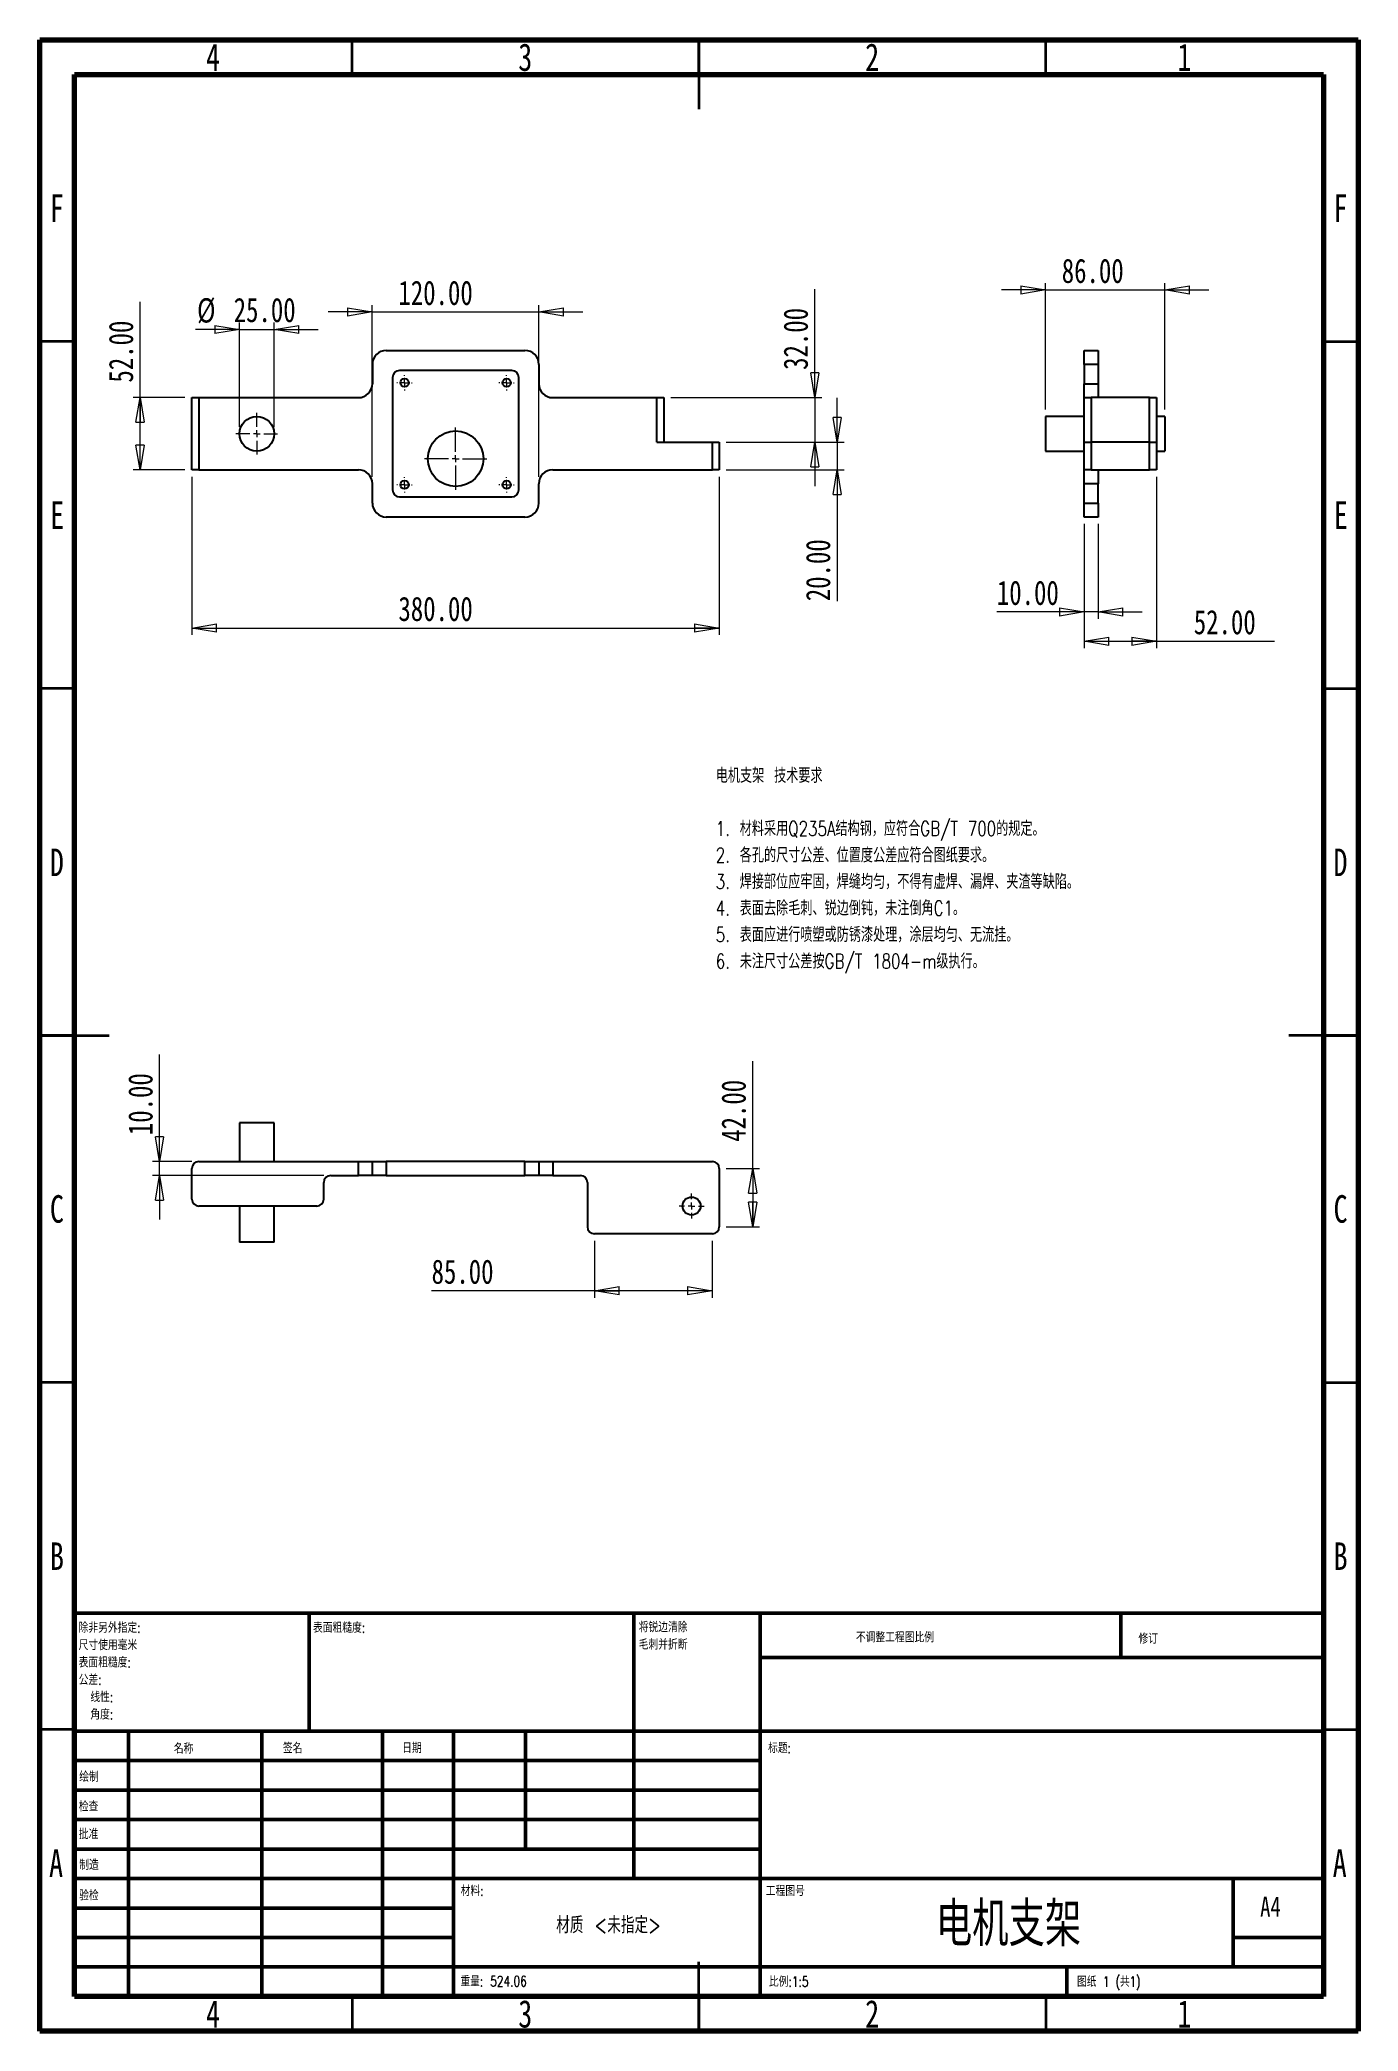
# Model space of a CAD drawing. Header units: millimetres. Extents: x 15 to 205, y 5 to 292.
import ezdxf

# ---------------------------------------------------------------- set-up
doc = ezdxf.new("R2010")
doc.units = ezdxf.units.MM
doc.styles.add('SLDTEXTSTYLE0', font='TXT', dxfattribs={"width": 0.75, "bigfont": 'bigfont'})
doc.styles.add('SLDTEXTSTYLE1', font='TXT', dxfattribs={"width": 0.75})
doc.styles.add('SLDTEXTSTYLE2', font='TXT', dxfattribs={"width": 0.694444, "bigfont": 'bigfont'})
doc.dimstyles.new('SLDDIMSTYLE0', dxfattribs={"dimtxt": 3.5, "dimasz": 3.556, "dimexe": 0, "dimexo": 0.0625, "dimgap": 0.875, "dimtad": 1, "dimlfac": 5, "dimrnd": 1e-09, "dimzin": 4, "dimdsep": 46, "dimtxsty": 'SLDTEXTSTYLE1', "dimblk1": 'CLOSED', "dimblk2": 'CLOSED', "dimsah": 1, "dimcen": 0.09, "dimadec": 0, "dimazin": 1, "dimtfac": 1, "dimtofl": 0, "dimtmove": 0, "dimatfit": 3, "dimldrblk": 'CLOSED', "dimfxl": 1, "dimfrac": 2, "dimtolj": 1, "dimtzin": 12, "dimarcsym": 0})
doc.dimstyles.new('SLDDIMSTYLE1', dxfattribs={"dimtxt": 3.5, "dimasz": 3.556, "dimexe": 0, "dimexo": 0.0625, "dimgap": 0.875, "dimtad": 1, "dimlfac": 5, "dimrnd": 1e-09, "dimzin": 4, "dimdsep": 46, "dimtxsty": 'SLDTEXTSTYLE1', "dimblk1": 'CLOSED', "dimblk2": 'CLOSED', "dimsah": 1, "dimcen": 0.09, "dimadec": 0, "dimazin": 1, "dimtfac": 1, "dimtmove": 0, "dimatfit": 0, "dimldrblk": 'CLOSED', "dimfxl": 1, "dimfrac": 2, "dimtolj": 1, "dimtzin": 12, "dimarcsym": 0})

# ---------------------------------------------------------------- blocks, each defined once
blk = doc.blocks.new('SW_NOTE_0')
at = {"color": 0, "linetype": 'Continuous', "lineweight": 0, "attachment_point": 1, "style": 'SLDTEXTSTYLE0'}
for s, insert, char_height in [('电机支架 技术要求', (1.59, 2.73), 2.117), ('1. 材料采用Q235A结构钢，应符合GB/T 700的规定。', (1.59, -4.92), 2.1167), ('2. 各孔的尺寸公差、位置度公差应符合图纸要求。', (1.59, -8.74), 2.1167), ('3. 焊接部位应牢固，焊缝均匀，不得有虚焊、漏焊、夹渣等缺陷。', (1.59, -12.56), 2.1167), ('4. 表面去除毛刺、锐边倒钝，未注倒角C1。', (1.59, -16.38), 2.1167), ('5. 表面应进行喷塑或防锈漆处理，涂层均匀、无流挂。', (1.59, -20.2), 2.1167), ('6. 未注尺寸公差按GB/T 1804-m级执行。', (1.59, -24.03), 2.1167)]:
    blk.add_mtext(s, dxfattribs=dict(at, insert=insert, char_height=char_height))
blk = doc.blocks.new('SW_NOTE_0_1')
at = {"color": 0, "linetype": 'Continuous', "lineweight": 0, "char_height": 1.5, "attachment_point": 1, "style": 'SLDTEXTSTYLE0'}
for s, insert in [('除非另外指定:', (0, 1.93)), ('尺寸使用毫米', (0, -0.57)), ('表面粗糙度:', (0, -3.07)), ('公差:', (0, -5.57)), ('线性:', (1.69, -8.07)), ('角度:', (1.69, -10.57))]:
    blk.add_mtext(s, dxfattribs=dict(at, insert=insert))
blk = doc.blocks.new('SW_NOTE_0_2')
at = {"color": 0, "linetype": 'Continuous', "lineweight": 0, "char_height": 1.5, "attachment_point": 1, "style": 'SLDTEXTSTYLE0'}
for s, insert in [('将锐边清除', (0, 1.93)), ('毛刺并折断', (0, -0.57))]:
    blk.add_mtext(s, dxfattribs=dict(at, insert=insert))
blk = doc.blocks.new('_Closed')
at = {"color": 0, "linetype": 'ByBlock', "lineweight": -2}
for p, q in [((-1, 0.166667), (0, 0)), ((-1, 0.166667), (-1, -0.166667)), ((0, 0), (-1, -0.166667)), ((0, 0), (-1, 0))]:
    blk.add_line(p, q, dxfattribs=at)
blk = doc.blocks.new('_D')
at = {"color": 7, "linetype": 'Continuous', "lineweight": 0, "transparency": 16777216}
for p, q in [((36.92, 229.03), (36.92, 206.23)), ((112.92, 229.03), (112.92, 206.23)), ((36.92, 207.23), (112.92, 207.23))]:
    blk.add_line(p, q, dxfattribs=at)
at = {"color": 7, "linetype": 'Continuous', "lineweight": 18, "transparency": 16777216, "xscale": 3.556, "yscale": 3.556, "rotation": 180.0000000000004}
blk.add_blockref('_Closed', (36.92, 207.23, 3), dxfattribs=at)
at = {"color": 7, "linetype": 'Continuous', "lineweight": 18, "transparency": 16777216, "xscale": 3.556, "yscale": 3.556}
blk.add_blockref('_Closed', (112.92, 207.23, 3), dxfattribs=at)
at = {"color": 7, "linetype": 'Continuous', "lineweight": 18, "transparency": 16777216, "insert": (66.68, 211.74), "char_height": 3.5, "attachment_point": 1, "style": 'SLDTEXTSTYLE1'}
blk.add_mtext('380.00', dxfattribs=at)
blk = doc.blocks.new('_D_1')
at = {"color": 7, "linetype": 'Continuous', "lineweight": 0, "transparency": 16777216}
for p, q in [((62.92, 252.78), (56.57, 252.78)), ((62.92, 229.03), (62.92, 253.78)), ((62.92, 252.78), (86.92, 252.78)), ((86.92, 229.03), (86.92, 253.78)), ((86.92, 252.78), (93.27, 252.78))]:
    blk.add_line(p, q, dxfattribs=at)
at = {"color": 7, "linetype": 'Continuous', "lineweight": 18, "transparency": 16777216, "xscale": 3.556, "yscale": 3.556}
blk.add_blockref('_Closed', (62.92, 252.78, 3), dxfattribs=at)
at = {"color": 7, "linetype": 'Continuous', "lineweight": 18, "transparency": 16777216, "xscale": 3.556, "yscale": 3.556, "rotation": 180.0000000000004}
blk.add_blockref('_Closed', (86.92, 252.78, 3), dxfattribs=at)
at = {"color": 7, "linetype": 'Continuous', "lineweight": 18, "transparency": 16777216, "insert": (66.68, 257.29), "char_height": 3.5, "attachment_point": 1, "style": 'SLDTEXTSTYLE1'}
blk.add_mtext('120.00', dxfattribs=at)
blk = doc.blocks.new('_D_2')
at = {"color": 7, "linetype": 'Continuous', "lineweight": 0, "transparency": 16777216}
for p, q in [((129.92, 234.03), (129.92, 240.38)), ((113.92, 234.03), (130.92, 234.03)), ((129.92, 234.03), (129.92, 230.03)), ((113.92, 230.03), (130.92, 230.03)), ((129.92, 230.03), (129.92, 211.09))]:
    blk.add_line(p, q, dxfattribs=at)
at = {"color": 7, "linetype": 'Continuous', "lineweight": 18, "transparency": 16777216, "xscale": 3.556, "yscale": 3.556}
for p, rotation in [((129.92, 234.03, 3), 270.0000000000004), ((129.92, 230.03, 3), 90.0000000000004)]:
    blk.add_blockref('_Closed', p, dxfattribs=dict(at, rotation=rotation))
at = {"color": 7, "linetype": 'Continuous', "lineweight": 18, "transparency": 16777216, "insert": (125.4, 211.09), "char_height": 3.5, "attachment_point": 1, "rotation": 90, "style": 'SLDTEXTSTYLE1'}
blk.add_mtext('20.00', dxfattribs=at)
blk = doc.blocks.new('_D_3')
at = {"color": 7, "linetype": 'Continuous', "lineweight": 0, "transparency": 16777216}
for p, q in [((126.69, 240.43), (126.69, 256.07)), ((105.92, 240.43), (127.69, 240.43)), ((126.69, 240.43), (126.69, 234.03)), ((113.92, 234.03), (127.69, 234.03)), ((126.69, 234.03), (126.69, 227.68))]:
    blk.add_line(p, q, dxfattribs=at)
at = {"color": 7, "linetype": 'Continuous', "lineweight": 18, "transparency": 16777216, "xscale": 3.556, "yscale": 3.556}
for p, rotation in [((126.69, 240.43, 3), 270.0000000000005), ((126.69, 234.03, 3), 90.00000000000045)]:
    blk.add_blockref('_Closed', p, dxfattribs=dict(at, rotation=rotation))
at = {"color": 7, "linetype": 'Continuous', "lineweight": 18, "transparency": 16777216, "insert": (122.18, 244.43), "char_height": 3.5, "attachment_point": 1, "rotation": 90, "style": 'SLDTEXTSTYLE1'}
blk.add_mtext('32.00', dxfattribs=at)
blk = doc.blocks.new('_D_4')
at = {"color": 7, "linetype": 'Continuous', "lineweight": 0, "transparency": 16777216}
for p, q in [((29.45, 240.43), (29.45, 254.24)), ((35.92, 240.43), (28.45, 240.43)), ((29.45, 230.03), (29.45, 240.43)), ((35.92, 230.03), (28.45, 230.03))]:
    blk.add_line(p, q, dxfattribs=at)
at = {"color": 7, "linetype": 'Continuous', "lineweight": 18, "transparency": 16777216, "xscale": 3.556, "yscale": 3.556}
for p, rotation in [((29.45, 240.43, 3), 90.0000000000004), ((29.45, 230.03, 3), 270.0000000000004)]:
    blk.add_blockref('_Closed', p, dxfattribs=dict(at, rotation=rotation))
at = {"color": 7, "linetype": 'Continuous', "lineweight": 18, "transparency": 16777216, "insert": (24.94, 242.6), "char_height": 3.5, "attachment_point": 1, "rotation": 90, "style": 'SLDTEXTSTYLE1'}
blk.add_mtext('52.00', dxfattribs=at)
blk = doc.blocks.new('_D_5')
at = {"color": 7, "linetype": 'Continuous', "lineweight": 0, "transparency": 16777216}
for p, q in [((43.77, 250.25), (37.42, 250.25)), ((43.77, 236.23), (43.77, 251.25)), ((43.77, 250.25), (48.77, 250.25)), ((48.77, 236.23), (48.77, 251.25)), ((48.77, 250.25), (55.12, 250.25))]:
    blk.add_line(p, q, dxfattribs=at)
at = {"color": 7, "linetype": 'Continuous', "lineweight": 18, "transparency": 16777216, "xscale": 3.556, "yscale": 3.556}
blk.add_blockref('_Closed', (43.77, 250.25, 3), dxfattribs=at)
at = {"color": 7, "linetype": 'Continuous', "lineweight": 18, "transparency": 16777216, "xscale": 3.556, "yscale": 3.556, "rotation": 180.0000000000004}
blk.add_blockref('_Closed', (48.77, 250.25, 3), dxfattribs=at)
at = {"color": 7, "linetype": 'Continuous', "lineweight": 18, "transparency": 16777216, "char_height": 3.5, "attachment_point": 1, "style": 'SLDTEXTSTYLE1'}
for s, insert in [('%%c', (37.66, 254.76)), ('25.00', (42.94, 254.82))]:
    blk.add_mtext(s, dxfattribs=dict(at, insert=insert))
blk = doc.blocks.new('SW_CENTERMARKSYMBOL_0')
at = {"color": 0, "linetype": 'Continuous', "lineweight": 18}
for p, q in [((0, 1), (0, 3)), ((-1, 0), (-3, 0)), ((0, 0), (-0.5, 0)), ((0, 0), (0, 0.5)), ((0, 0), (0, -0.5)), ((0, 0), (0.5, 0)), ((1, 0), (3, 0)), ((0, -1), (0, -3))]:
    blk.add_line(p, q, dxfattribs=at)
blk = doc.blocks.new('SW_CENTERMARKSYMBOL_1')
at = {"color": 0, "linetype": 'Continuous', "lineweight": 18}
for p, q in [((0, 1), (0, 4.5)), ((-1, 0), (-4.5, 0)), ((0, 0), (-0.5, 0)), ((0, 0), (0, 0.5)), ((0, 0), (0, -0.5)), ((0, 0), (0.5, 0)), ((1, 0), (4.5, 0)), ((0, -1), (0, -4.5))]:
    blk.add_line(p, q, dxfattribs=at)
blk = doc.blocks.new('SW_CENTERMARKSYMBOL_2')
at = {"color": 0, "linetype": 'Continuous', "lineweight": 18}
for p, q in [((-1, 0), (-1.1, 0)), ((0, 0), (-0.5, 0)), ((0, 1), (0, 1.1)), ((0, 0), (0, 0.5)), ((0, 0), (0, -0.5)), ((0, 0), (0.5, 0)), ((1, 0), (1.1, 0)), ((0, -1), (0, -1.1))]:
    blk.add_line(p, q, dxfattribs=at)
blk = doc.blocks.new('SW_CENTERMARKSYMBOL_3')
at = {"color": 0, "linetype": 'Continuous', "lineweight": 18}
for p, q in [((-1, 0), (-1.1, 0)), ((0, 0), (-0.5, 0)), ((0, 1), (0, 1.1)), ((0, 0), (0, 0.5)), ((0, 0), (0, -0.5)), ((0, 0), (0.5, 0)), ((1, 0), (1.1, 0)), ((0, -1), (0, -1.1))]:
    blk.add_line(p, q, dxfattribs=at)
blk = doc.blocks.new('SW_CENTERMARKSYMBOL_4')
at = {"color": 0, "linetype": 'Continuous', "lineweight": 18}
for p, q in [((-1, 0), (-1.1, 0)), ((0, 0), (-0.5, 0)), ((0, 1), (0, 1.1)), ((0, 0), (0, 0.5)), ((0, 0), (0, -0.5)), ((0, 0), (0.5, 0)), ((1, 0), (1.1, 0)), ((0, -1), (0, -1.1))]:
    blk.add_line(p, q, dxfattribs=at)
blk = doc.blocks.new('SW_CENTERMARKSYMBOL_5')
at = {"color": 0, "linetype": 'Continuous', "lineweight": 18}
for p, q in [((-1, 0), (-1.1, 0)), ((0, 0), (-0.5, 0)), ((0, 1), (0, 1.1)), ((0, 0), (0, 0.5)), ((0, 0), (0, -0.5)), ((0, 0), (0.5, 0)), ((1, 0), (1.1, 0)), ((0, -1), (0, -1.1))]:
    blk.add_line(p, q, dxfattribs=at)
blk = doc.blocks.new('_D_6')
at = {"color": 7, "linetype": 'Continuous', "lineweight": 0, "transparency": 16777216}
for p, q in [((32.25, 130.32), (32.25, 145.77)), ((36.92, 130.32), (31.25, 130.32)), ((32.25, 128.32), (32.25, 130.32)), ((55.92, 128.32), (31.25, 128.32)), ((32.25, 128.32), (32.25, 121.97))]:
    blk.add_line(p, q, dxfattribs=at)
at = {"color": 7, "linetype": 'Continuous', "lineweight": 18, "transparency": 16777216, "xscale": 3.556, "yscale": 3.556}
for p, rotation in [((32.25, 130.32), 270.0000000000004), ((32.25, 128.32), 90.0000000000004)]:
    blk.add_blockref('_Closed', p, dxfattribs=dict(at, rotation=rotation))
at = {"color": 7, "linetype": 'Continuous', "lineweight": 18, "transparency": 16777216, "insert": (27.74, 134.14), "char_height": 3.5, "attachment_point": 1, "rotation": 90, "style": 'SLDTEXTSTYLE1'}
blk.add_mtext('10.00', dxfattribs=at)
blk = doc.blocks.new('_D_7')
at = {"color": 7, "linetype": 'Continuous', "lineweight": 0, "transparency": 16777216}
for p, q in [((94.92, 118.92), (94.92, 110.71)), ((111.92, 118.92), (111.92, 110.71)), ((94.92, 111.71), (71.46, 111.71)), ((111.92, 111.71), (94.92, 111.71))]:
    blk.add_line(p, q, dxfattribs=at)
at = {"color": 7, "linetype": 'Continuous', "lineweight": 18, "transparency": 16777216, "xscale": 3.556, "yscale": 3.556, "rotation": 180.0000000000004}
blk.add_blockref('_Closed', (94.92, 111.71), dxfattribs=at)
at = {"color": 7, "linetype": 'Continuous', "lineweight": 18, "transparency": 16777216, "xscale": 3.556, "yscale": 3.556}
blk.add_blockref('_Closed', (111.92, 111.71), dxfattribs=at)
at = {"color": 7, "linetype": 'Continuous', "lineweight": 18, "transparency": 16777216, "insert": (71.46, 116.22), "char_height": 3.5, "attachment_point": 1, "style": 'SLDTEXTSTYLE1'}
blk.add_mtext('85.00', dxfattribs=at)
blk = doc.blocks.new('_D_8')
at = {"color": 7, "linetype": 'Continuous', "lineweight": 0, "transparency": 16777216}
for p, q in [((117.74, 129.32), (117.74, 144.82)), ((113.92, 129.32), (118.74, 129.32)), ((117.74, 129.32), (117.74, 120.92)), ((113.92, 120.92), (118.74, 120.92))]:
    blk.add_line(p, q, dxfattribs=at)
at = {"color": 7, "linetype": 'Continuous', "lineweight": 18, "transparency": 16777216, "xscale": 3.556, "yscale": 3.556}
for p, rotation in [((117.74, 129.32), 90.0000000000004), ((117.74, 120.92), 270.0000000000004)]:
    blk.add_blockref('_Closed', p, dxfattribs=dict(at, rotation=rotation))
at = {"color": 7, "linetype": 'Continuous', "lineweight": 18, "transparency": 16777216, "insert": (113.23, 133.18), "char_height": 3.5, "attachment_point": 1, "rotation": 90, "style": 'SLDTEXTSTYLE1'}
blk.add_mtext('42.00', dxfattribs=at)
blk = doc.blocks.new('SW_CENTERMARKSYMBOL_6')
at = {"color": 0, "linetype": 'Continuous', "lineweight": 18}
for p, q in [((-1, 0), (-1.8, 0)), ((0, 0), (-0.5, 0)), ((0, 1), (0, 1.8)), ((0, 0), (0, 0.5)), ((0, 0), (0, -0.5)), ((0, 0), (0.5, 0)), ((1, 0), (1.8, 0)), ((0, -1), (0, -1.8))]:
    blk.add_line(p, q, dxfattribs=at)
blk = doc.blocks.new('_D_9')
at = {"color": 7, "linetype": 'Continuous', "lineweight": 0, "transparency": 16777216}
for p, q in [((159.93, 255.95), (153.58, 255.95)), ((159.93, 238.73), (159.93, 256.95)), ((159.93, 255.95), (177.13, 255.95)), ((177.13, 238.73), (177.13, 256.95)), ((177.13, 255.95), (183.48, 255.95))]:
    blk.add_line(p, q, dxfattribs=at)
at = {"color": 7, "linetype": 'Continuous', "lineweight": 18, "transparency": 16777216, "xscale": 3.556, "yscale": 3.556}
blk.add_blockref('_Closed', (159.93, 255.95), dxfattribs=at)
at = {"color": 7, "linetype": 'Continuous', "lineweight": 18, "transparency": 16777216, "xscale": 3.556, "yscale": 3.556, "rotation": 180.0000000000004}
blk.add_blockref('_Closed', (177.13, 255.95), dxfattribs=at)
at = {"color": 7, "linetype": 'Continuous', "lineweight": 18, "transparency": 16777216, "insert": (162.28, 260.46), "char_height": 3.5, "attachment_point": 1, "style": 'SLDTEXTSTYLE1'}
blk.add_mtext('86.00', dxfattribs=at)
blk = doc.blocks.new('_D_10')
at = {"color": 7, "linetype": 'Continuous', "lineweight": 0, "transparency": 16777216}
for p, q in [((165.53, 222.23), (165.53, 208.55)), ((167.53, 222.23), (167.53, 208.55)), ((165.53, 209.55), (152.93, 209.55)), ((167.53, 209.55), (165.53, 209.55)), ((167.53, 209.55), (173.88, 209.55))]:
    blk.add_line(p, q, dxfattribs=at)
at = {"color": 7, "linetype": 'Continuous', "lineweight": 18, "transparency": 16777216, "xscale": 3.556, "yscale": 3.556}
blk.add_blockref('_Closed', (165.53, 209.55), dxfattribs=at)
at = {"color": 7, "linetype": 'Continuous', "lineweight": 18, "transparency": 16777216, "xscale": 3.556, "yscale": 3.556, "rotation": 180.0000000000004}
blk.add_blockref('_Closed', (167.53, 209.55), dxfattribs=at)
at = {"color": 7, "linetype": 'Continuous', "lineweight": 18, "transparency": 16777216, "insert": (152.93, 214.06), "char_height": 3.5, "attachment_point": 1, "style": 'SLDTEXTSTYLE1'}
blk.add_mtext('10.00', dxfattribs=at)
blk = doc.blocks.new('_D_11')
at = {"color": 7, "linetype": 'Continuous', "lineweight": 0, "transparency": 16777216}
for p, q in [((175.93, 229.03), (175.93, 204.32)), ((165.53, 222.23), (165.53, 204.32)), ((165.53, 205.32), (175.93, 205.32)), ((175.93, 205.32), (192.95, 205.32))]:
    blk.add_line(p, q, dxfattribs=at)
at = {"color": 7, "linetype": 'Continuous', "lineweight": 18, "transparency": 16777216, "xscale": 3.556, "yscale": 3.556, "rotation": 180.0000000000004}
blk.add_blockref('_Closed', (165.53, 205.32), dxfattribs=at)
at = {"color": 7, "linetype": 'Continuous', "lineweight": 18, "transparency": 16777216, "xscale": 3.556, "yscale": 3.556}
blk.add_blockref('_Closed', (175.93, 205.32), dxfattribs=at)
at = {"color": 7, "linetype": 'Continuous', "lineweight": 18, "transparency": 16777216, "insert": (181.31, 209.83), "char_height": 3.5, "attachment_point": 1, "style": 'SLDTEXTSTYLE1'}
blk.add_mtext('52.00', dxfattribs=at)

msp = doc.modelspace()

# ---------------------------------------------------------------- linework, layer by layer
at = {"color": 7, "linetype": 'Continuous', "lineweight": 70}
for p, q in [((15, 5), (15, 292)), ((15, 292), (205, 292)), ((205, 292), (205, 5)), ((20, 10), (20, 287)), ((20, 287), (200, 287)), ((200, 287), (200, 10)), ((200, 10), (20, 10)), ((205, 5), (15, 5))]:
    msp.add_line(p, q, dxfattribs=at)
at = {"color": 7, "linetype": 'Continuous', "lineweight": 35}
for p, q in [((60, 287), (60, 292)), ((110, 292), (110, 282)), ((110, 287), (110, 292)), ((160, 287), (160, 292)), ((20, 248.5), (15, 248.5)), ((200, 248.5), (205, 248.5)), ((20, 198.5), (15, 198.5)), ((200, 198.5), (205, 198.5)), ((15, 148.5), (25, 148.5)), ((20, 148.5), (15, 148.5)), ((205, 148.5), (195, 148.5)), ((200, 148.5), (205, 148.5)), ((20, 98.5), (15, 98.5)), ((200, 98.5), (205, 98.5)), ((20, 48.5), (15, 48.5)), ((200, 48.5), (205, 48.5)), ((110, 5), (110, 15)), ((60, 10), (60, 5)), ((110, 10), (110, 5)), ((160, 10), (160, 5))]:
    msp.add_line(p, q, dxfattribs=at)
at = {"color": 7, "linetype": 'Continuous', "lineweight": 25}
for p, q in [((64.9218, 247.2277), (84.9218, 247.2277)), ((165.5284, 247.2277), (167.5284, 247.2277)), ((165.5284, 245.2277), (165.5284, 247.2277)), ((167.5284, 247.2277), (167.5284, 245.2277)), ((62.9218, 245.2277), (62.9218, 242.4277)), ((83.0218, 244.3277), (66.8218, 244.3277)), ((86.9218, 245.2277), (86.9218, 242.4277)), ((167.5284, 245.2277), (165.5284, 245.2277)), ((165.5284, 245.2277), (165.5284, 242.4277)), ((167.5284, 245.2277), (167.5284, 242.4277)), ((65.8218, 243.3277), (65.8218, 227.1277)), ((84.0218, 227.1277), (84.0218, 243.3277)), ((165.5284, 242.4277), (167.5284, 242.4277)), ((165.5284, 240.4277), (165.5284, 242.4277)), ((167.5284, 242.4277), (167.5284, 240.4277)), ((36.9218, 230.0277), (36.9218, 240.4277)), ((36.9218, 240.4277), (37.9218, 240.4277)), ((37.9218, 240.4277), (37.9218, 230.0277)), ((37.9218, 240.4277), (60.9218, 240.4277)), ((88.9218, 240.4277), (103.9218, 240.4277)), ((103.9218, 234.0277), (103.9218, 240.4277)), ((103.9218, 240.4277), (104.9218, 240.4277)), ((104.9218, 240.4277), (104.9218, 234.0277)), ((165.5284, 240.4277), (166.5284, 240.4277)), ((165.5284, 234.0277), (165.5284, 240.4277)), ((166.5284, 240.4277), (166.5284, 234.0277)), ((174.9284, 240.4277), (166.5284, 240.4277)), ((174.9284, 234.0277), (174.9284, 240.4277)), ((174.9284, 240.4277), (175.9284, 240.4277)), ((175.9284, 240.4277), (175.9284, 234.0277)), ((165.5284, 237.7277), (159.9284, 237.7277)), ((159.9284, 237.7277), (159.9284, 232.7277)), ((177.1284, 237.7277), (175.9284, 237.7277)), ((177.1284, 237.7277), (177.1284, 232.7277)), ((103.9218, 234.0277), (111.9218, 234.0277)), ((111.9218, 230.0277), (111.9218, 234.0277)), ((111.9218, 234.0277), (112.9218, 234.0277)), ((112.9218, 234.0277), (112.9218, 230.0277)), ((159.9284, 232.7277), (165.5284, 232.7277)), ((165.5284, 230.0277), (165.5284, 234.0277)), ((165.5284, 234.0277), (166.5284, 234.0277)), ((166.5284, 234.0277), (166.5284, 230.0277)), ((174.9284, 234.0277), (166.5284, 234.0277)), ((174.9284, 230.0277), (174.9284, 234.0277)), ((174.9284, 234.0277), (175.9284, 234.0277)), ((175.9284, 234.0277), (175.9284, 230.0277)), ((175.9284, 232.7277), (177.1284, 232.7277)), ((37.9218, 230.0277), (36.9218, 230.0277)), ((37.9218, 230.0277), (60.9218, 230.0277)), ((88.9218, 230.0277), (111.9218, 230.0277)), ((112.9218, 230.0277), (111.9218, 230.0277)), ((166.5284, 230.0277), (165.5284, 230.0277)), ((165.5284, 228.0277), (165.5284, 230.0277)), ((166.5284, 230.0277), (174.9284, 230.0277)), ((167.5284, 230.0277), (167.5284, 228.0277)), ((175.9284, 230.0277), (174.9284, 230.0277)), ((62.9218, 225.2277), (62.9218, 228.0277)), ((86.9218, 225.2277), (86.9218, 228.0277)), ((167.5284, 228.0277), (165.5284, 228.0277)), ((165.5284, 225.2277), (165.5284, 228.0277)), ((167.5284, 225.2277), (167.5284, 228.0277)), ((66.8218, 226.1277), (83.0218, 226.1277)), ((165.5284, 225.2277), (167.5284, 225.2277)), ((165.5284, 223.2277), (165.5284, 225.2277)), ((167.5284, 225.2277), (167.5284, 223.2277)), ((84.9218, 223.2277), (64.9218, 223.2277)), ((167.5284, 223.2277), (165.5284, 223.2277)), ((43.7722, 135.9239), (43.7722, 130.3239)), ((48.7722, 135.9239), (43.7722, 135.9239)), ((48.7722, 130.3239), (48.7722, 135.9239)), ((36.9218, 124.9239), (36.9218, 129.3239)), ((37.9218, 130.3239), (60.9218, 130.3239)), ((60.9218, 128.3239), (60.9218, 130.3239)), ((60.9218, 130.3239), (62.9218, 130.3239)), ((62.9218, 128.3239), (62.9218, 130.3239)), ((62.9218, 130.3239), (64.9218, 130.3239)), ((64.9218, 130.3239), (64.9218, 128.3239)), ((84.9218, 130.3239), (64.9218, 130.3239)), ((84.9218, 128.3239), (84.9218, 130.3239)), ((84.9218, 130.3239), (86.9218, 130.3239)), ((86.9218, 130.3239), (86.9218, 128.3239)), ((86.9218, 130.3239), (88.9218, 130.3239)), ((88.9218, 130.3239), (88.9218, 128.3239)), ((88.9218, 130.3239), (111.9218, 130.3239)), ((112.9218, 129.3239), (112.9218, 120.9239)), ((55.9218, 124.9239), (55.9218, 127.3239)), ((56.9218, 128.3239), (60.9218, 128.3239)), ((62.9218, 128.3239), (60.9218, 128.3239)), ((64.9218, 128.3239), (62.9218, 128.3239)), ((64.9218, 128.3239), (84.9218, 128.3239)), ((86.9218, 128.3239), (84.9218, 128.3239)), ((88.9218, 128.3239), (86.9218, 128.3239)), ((88.9218, 128.3239), (92.9218, 128.3239)), ((93.9218, 127.3239), (93.9218, 120.9239)), ((54.9218, 123.9239), (37.9218, 123.9239)), ((43.7722, 123.9239), (43.7722, 118.7239)), ((48.7722, 118.7239), (48.7722, 123.9239)), ((48.7722, 118.7239), (43.7722, 118.7239)), ((111.9218, 119.9239), (94.9218, 119.9239))]:
    msp.add_line(p, q, dxfattribs=at)
at = {"color": 7, "linetype": 'Continuous', "lineweight": 50}
for p, q in [((20, 65.25), (200, 65.25)), ((20, 65.25), (20, 10)), ((53.8, 48.25), (53.8, 65.25)), ((100.6, 65.25), (100.6, 27)), ((118.8, 65.25), (118.8, 10)), ((170.8, 58.875), (170.8, 65.25)), ((200, 58.875), (118.8, 58.875)), ((200, 48.25), (20, 48.25)), ((27.8, 48.25), (27.8, 10)), ((46.991, 48.25), (46.991, 10)), ((64.3989, 48.25), (64.3989, 10)), ((74.6, 10), (74.6, 48.25)), ((85, 31.25), (85, 48.25)), ((118.8, 44), (20, 44)), ((118.8, 39.75), (20, 39.75)), ((118.8, 35.5), (20, 35.5)), ((118.8, 31.25), (20, 31.25)), ((74.6, 27), (20, 27)), ((74.6, 27), (200, 27)), ((187, 14.25), (187, 27)), ((74.6, 22.7499), (20, 22.7499)), ((74.6, 18.5), (20, 18.5)), ((200, 18.5), (187, 18.5)), ((20, 14.25), (200, 14.25)), ((163, 10), (163, 14.25))]:
    msp.add_line(p, q, dxfattribs=at)
at = {"color": 7, "linetype": 'Continuous', "lineweight": 25}
for centre, radius in [((67.5678, 242.5817), 0.6), ((82.2758, 242.5817), 0.6), ((46.2722, 235.2277), 2.5), ((74.9218, 231.6277), 4), ((67.5678, 227.8737), 0.6), ((82.2758, 227.8737), 0.6), ((108.9218, 123.9239), 1.3)]:
    msp.add_circle(centre, radius, dxfattribs=at)
for centre, radius, start, end in [((64.9218, 245.2277), 2, 90, 180), ((84.9218, 245.2277), 2, 0, 90), ((66.8218, 243.3277), 1, 90, 180), ((83.0218, 243.3277), 1, 0, 90), ((60.9218, 242.4277), 2, 270, 0), ((88.9218, 242.4277), 2, 180, 270), ((60.9218, 228.0277), 2, 0, 90), ((88.9218, 228.0277), 2, 90, 180), ((66.8218, 227.1277), 1, 180, 270), ((83.0218, 227.1277), 1, 270, 0), ((64.9218, 225.2277), 2, 180, 270), ((84.9218, 225.2277), 2, 270, 0), ((37.9218, 129.3239), 1, 90, 180), ((111.9218, 129.3239), 1, 0, 90), ((56.9218, 127.3239), 1, 90, 180), ((92.9218, 127.3239), 1, 0, 90), ((37.9218, 124.9239), 1, 180, 270), ((54.9218, 124.9239), 1, 270, 0), ((94.9218, 120.9239), 1, 180, 270), ((111.9218, 120.9239), 1, 270, 0)]:
    msp.add_arc(centre, radius, start, end, dxfattribs=at)

# ---------------------------------------------------------------- block references
at = {"color": 7, "linetype": 'Continuous', "lineweight": 0}
for name, p in [('SW_CENTERMARKSYMBOL_5', (67.5678, 242.5817)), ('SW_CENTERMARKSYMBOL_2', (82.2758, 242.5817)), ('SW_CENTERMARKSYMBOL_0', (46.2722, 235.2277)), ('SW_CENTERMARKSYMBOL_1', (74.9218, 231.6277)), ('SW_CENTERMARKSYMBOL_4', (67.5678, 227.8737)), ('SW_CENTERMARKSYMBOL_3', (82.2758, 227.8737)), ('SW_NOTE_0', (110.8272, 184.2981)), ('SW_CENTERMARKSYMBOL_6', (108.9218, 123.9239)), ('SW_NOTE_0_1', (20.5937, 61.9874)), ('SW_NOTE_0_2', (101.3092, 62.0695))]:
    msp.add_blockref(name, p, dxfattribs=at)

# ---------------------------------------------------------------- texts
for s, insert, char_height, attachment_point, style in [('4', (39.96, 291.4855), 3.9687, 2, 'SLDTEXTSTYLE1'), ('3', (84.96, 291.4855), 3.9687, 2, 'SLDTEXTSTYLE1'), ('2', (134.96, 291.4855), 3.9687, 2, 'SLDTEXTSTYLE1'), ('1', (179.96, 291.4855), 3.9687, 2, 'SLDTEXTSTYLE1'), ('F', (17.4577, 269.7355), 3.9687, 2, 'SLDTEXTSTYLE1'), ('F', (202.4577, 269.7355), 3.9687, 2, 'SLDTEXTSTYLE1'), ('E', (17.5078, 225.4855), 3.9687, 2, 'SLDTEXTSTYLE1'), ('E', (202.5078, 225.4855), 3.9687, 2, 'SLDTEXTSTYLE1'), ('D', (17.4527, 175.441), 3.9687, 2, 'SLDTEXTSTYLE1'), ('D', (202.4527, 175.441), 3.9687, 2, 'SLDTEXTSTYLE1'), ('C', (17.4587, 125.4855), 3.9687, 2, 'SLDTEXTSTYLE1'), ('C', (202.4587, 125.4855), 3.9687, 2, 'SLDTEXTSTYLE1'), ('B', (17.4706, 75.441), 3.9687, 2, 'SLDTEXTSTYLE1'), ('B', (202.4706, 75.441), 3.9687, 2, 'SLDTEXTSTYLE1'), ('表面粗糙度:', (54.3713, 63.9193), 1.5, 1, 'SLDTEXTSTYLE0'), ('不调整工程图比例', (132.6146, 62.533), 1.5, 1, 'SLDTEXTSTYLE0'), ('修订', (173.3276, 62.3349), 1.5, 1, 'SLDTEXTSTYLE0'), ('名称', (34.3222, 46.5015), 1.5, 1, 'SLDTEXTSTYLE0'), ('签名', (50.0336, 46.5618), 1.5, 1, 'SLDTEXTSTYLE0'), ('日期', (67.2147, 46.5762), 1.5, 1, 'SLDTEXTSTYLE0'), ('标题:', (119.9562, 46.5762), 1.5, 1, 'SLDTEXTSTYLE0'), ('绘制', (20.6847, 42.4297), 1.5, 1, 'SLDTEXTSTYLE0'), ('检查', (20.6236, 38.1544), 1.5, 1, 'SLDTEXTSTYLE0'), ('批准', (20.6216, 34.1768), 1.5, 1, 'SLDTEXTSTYLE0'), ('A', (17.3397, 31.191), 3.9687, 2, 'SLDTEXTSTYLE1'), ('制造', (20.6822, 29.7337), 1.5, 1, 'SLDTEXTSTYLE0'), ('A', (202.3397, 31.191), 3.9687, 2, 'SLDTEXTSTYLE1'), ('材料:', (75.6459, 25.9861), 1.5, 1, 'SLDTEXTSTYLE0'), ('工程图号', (119.6287, 25.9861), 1.5, 1, 'SLDTEXTSTYLE0'), ('验检', (20.6769, 25.3496), 1.5, 1, 'SLDTEXTSTYLE0'), ('电机支架', (154.6118, 23.6069), 6.35, 2, 'SLDTEXTSTYLE0'), ('A4', (190.8712, 24.4064), 2.91042, 1, 'SLDTEXTSTYLE1'), ('材质 <未指定>', (96.9665, 21.4856), 2.38125, 2, 'SLDTEXTSTYLE0'), ('重量: 524.06', (75.6178, 12.9493), 1.4986, 1, 'SLDTEXTSTYLE0'), ('比例:1:5', (120.074, 12.9001), 1.5, 1, 'SLDTEXTSTYLE0'), ('图纸 1 (共1)', (164.4783, 12.9001), 1.5, 1, 'SLDTEXTSTYLE2'), ('4', (39.96, 9.4855), 3.9687, 2, 'SLDTEXTSTYLE1'), ('3', (84.96, 9.4855), 3.9687, 2, 'SLDTEXTSTYLE1'), ('2', (134.96, 9.4855), 3.9687, 2, 'SLDTEXTSTYLE1'), ('1', (179.96, 9.4855), 3.9687, 2, 'SLDTEXTSTYLE1')]:
    msp.add_mtext(s, dxfattribs=dict(at, insert=insert, char_height=char_height, attachment_point=attachment_point, style=style))

# ---------------------------------------------------------------- dimensions: what is measured, and where the dimension line sits
at = {"color": 7, "linetype": 'Continuous', "lineweight": 18}
for base, p1, p2, dimstyle, picture, middle in [((177.1284, 255.9469), (159.9284, 237.7277), (177.1284, 237.7277), 'SLDDIMSTYLE1', '_D_9', (168.0944, 255.9469)), ((86.9218, 252.7822), (62.9218, 228.0277), (86.9218, 228.0277), 'SLDDIMSTYLE1', '_D_1', (73.7898, 252.7822)), ((112.9218, 207.2277), (36.9218, 230.0277), (112.9218, 230.0277), 'SLDDIMSTYLE0', '_D', (73.7898, 207.2277)), ((175.9284, 205.3201), (165.5284, 223.2277), (175.9284, 230.0277), 'SLDDIMSTYLE0', '_D_11', (187.1284, 205.3201)), ((165.5284, 209.5504), (167.5284, 223.2277), (165.5284, 223.2277), 'SLDDIMSTYLE1', '_D_10', (158.7469, 209.5504)), ((94.9218, 111.7084), (111.9218, 119.9239), (94.9218, 119.9239), 'SLDDIMSTYLE0', '_D_7', (77.2801, 111.7084))]:
    dim = msp.add_linear_dim(base=base, p1=p1, p2=p2, dimstyle=dimstyle, dxfattribs=at)
    dim.commit()
    dim.dimension.update_dxf_attribs({"geometry": picture, "text_midpoint": middle, "dimtype": 160})
for base, p1, p2, dimstyle, picture, middle in [((126.6869, 234.0277), (104.9218, 240.4277), (112.9218, 234.0277), 'SLDDIMSTYLE1', '_D_3', (126.6869, 250.2509)), ((29.4471, 240.4277), (36.9218, 230.0277), (36.9218, 240.4277), 'SLDDIMSTYLE0', '_D_4', (29.4471, 248.4178)), ((129.9165, 230.0277), (112.9218, 234.0277), (112.9218, 230.0277), 'SLDDIMSTYLE1', '_D_2', (129.9165, 216.9065)), ((32.2482, 130.3239), (56.9218, 128.3239), (37.9218, 130.3239), 'SLDDIMSTYLE1', '_D_6', (32.2482, 139.9556)), ((117.7406, 120.9239), (112.9218, 129.3239), (112.9218, 120.9239), 'SLDDIMSTYLE0', '_D_8', (117.7406, 139.0004))]:
    dim = msp.add_linear_dim(base=base, p1=p1, p2=p2, angle=90, dimstyle=dimstyle, dxfattribs=at)
    dim.commit()
    dim.dimension.update_dxf_attribs({"geometry": picture, "text_midpoint": middle, "dimtype": 160})
dim = msp.add_linear_dim(base=(48.7722, 250.2509), p1=(43.7722, 235.2277), p2=(48.7722, 235.2277), text='%%c<>', dimstyle='SLDDIMSTYLE1', dxfattribs=at)
dim.commit()
dim.dimension.update_dxf_attribs({"geometry": '_D_5', "text_midpoint": (46.1193, 250.2509), "dimtype": 160})

doc.saveas('drawing.dxf')
